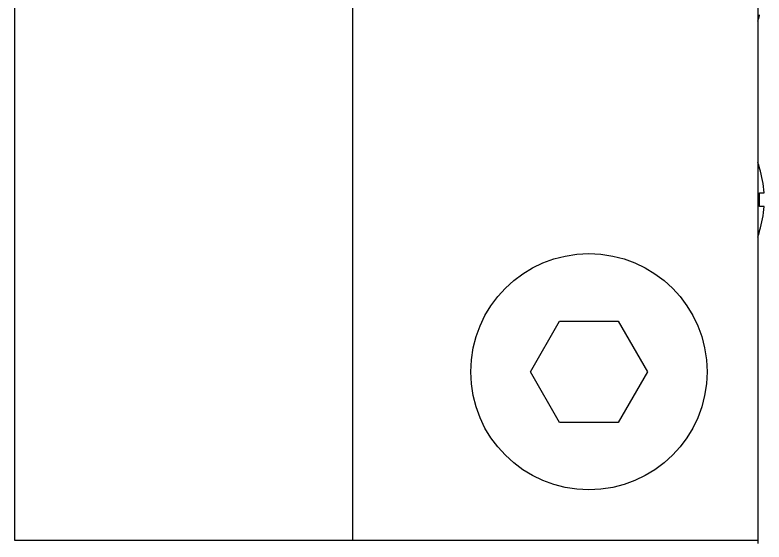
# Model space of a CAD drawing. Extents: x 90 to 322, y 48 to 325.
# Drawn here: x 143.62 to 165.8, y 244.95 to 260.57 of the extents above; entities that cross this region are included whole.
import ezdxf

# ---------------------------------------------------------------- set-up
doc = ezdxf.new("R2010")
doc.units = 0
doc.layers.get('0').update_dxf_attribs({"linetype": 'CONTINUOUS'})

msp = doc.modelspace()

# ---------------------------------------------------------------- linework, layer by layer
at = {"color": 9, "linetype": 'CONTINUOUS'}
msp.add_line((153.6167325486438, 279.5397677074291), (153.6167325486438, 244.9954937074291), dxfattribs=at)
at = {"color": 7, "linetype": 'CONTINUOUS'}
for p, q in [((165.6167325486438, 279.4954937074291), (165.6167325486438, 244.9954937074291)), ((143.6167325486438, 244.9954937074291), (143.6167325486438, 274.9825047074291)), ((165.6724645486438, 260.5454937074291), (165.6724645486438, 260.5667847074291)), ((165.6724645486438, 260.5454937074291), (165.6724645486438, 260.5667847074291)), ((165.6724645486438, 256.0242027074291), (165.6724645486438, 256.0454937074291)), ((165.6724645486438, 255.2954937074291), (165.8042075486438, 255.2954937074291)), ((165.6724645486438, 254.8954937074291), (165.6724645486438, 255.2954937074291)), ((165.8042075486438, 254.8954937074291), (165.6724645486438, 254.8954937074291)), ((165.6724645486438, 254.1454937074291), (165.6724645486438, 254.1667847074291)), ((158.8846815486438, 249.9954937074291), (159.7507075486438, 251.4954937074291)), ((159.7507075486438, 251.4954937074291), (161.4827575486438, 251.4954937074291)), ((161.4827575486438, 251.4954937074291), (162.3487835486438, 249.9954937074291)), ((159.7507075486438, 248.4954937074291), (158.8846815486438, 249.9954937074291)), ((162.3487835486438, 249.9954937074291), (161.4827575486438, 248.4954937074291)), ((161.4827575486438, 248.4954937074291), (159.7507075486438, 248.4954937074291)), ((158.6167375486438, 244.9954937074291), (143.6167325486438, 244.9954937074291)), ((162.6167275486438, 244.9954937074291), (158.6167375486438, 244.9954937074291)), ((165.6167325486438, 244.9954937074291), (162.6167275486438, 244.9954937074291)), ((165.6167325486438, 244.9954937074291), (165.6167325486438, 244.904571707429))]:
    msp.add_line(p, q, dxfattribs=at)
msp.add_circle((160.6167325486438, 249.9954937074291), 3.5, dxfattribs=at)
for centre, radius, start, end in [((162.6167325486438, 261.4954937074291), 3.2, 339.6358649999995, 342.7299949999997), ((162.6167325486438, 255.095493707429), 3.2, 17.27000500000024, 20.36413500000042), ((162.6167325486438, 255.095493707429), 3.193743999999999, 3.590350000000382, 16.9052580000001), ((162.6167325486438, 255.095493707429), 3.193743999999999, 343.0947419999998, 356.4096499999996), ((162.6167325486438, 255.095493707429), 3.2, 339.6358649999995, 342.7299949999997)]:
    msp.add_arc(centre, radius, start, end, dxfattribs=at)

doc.saveas('drawing.dxf')
